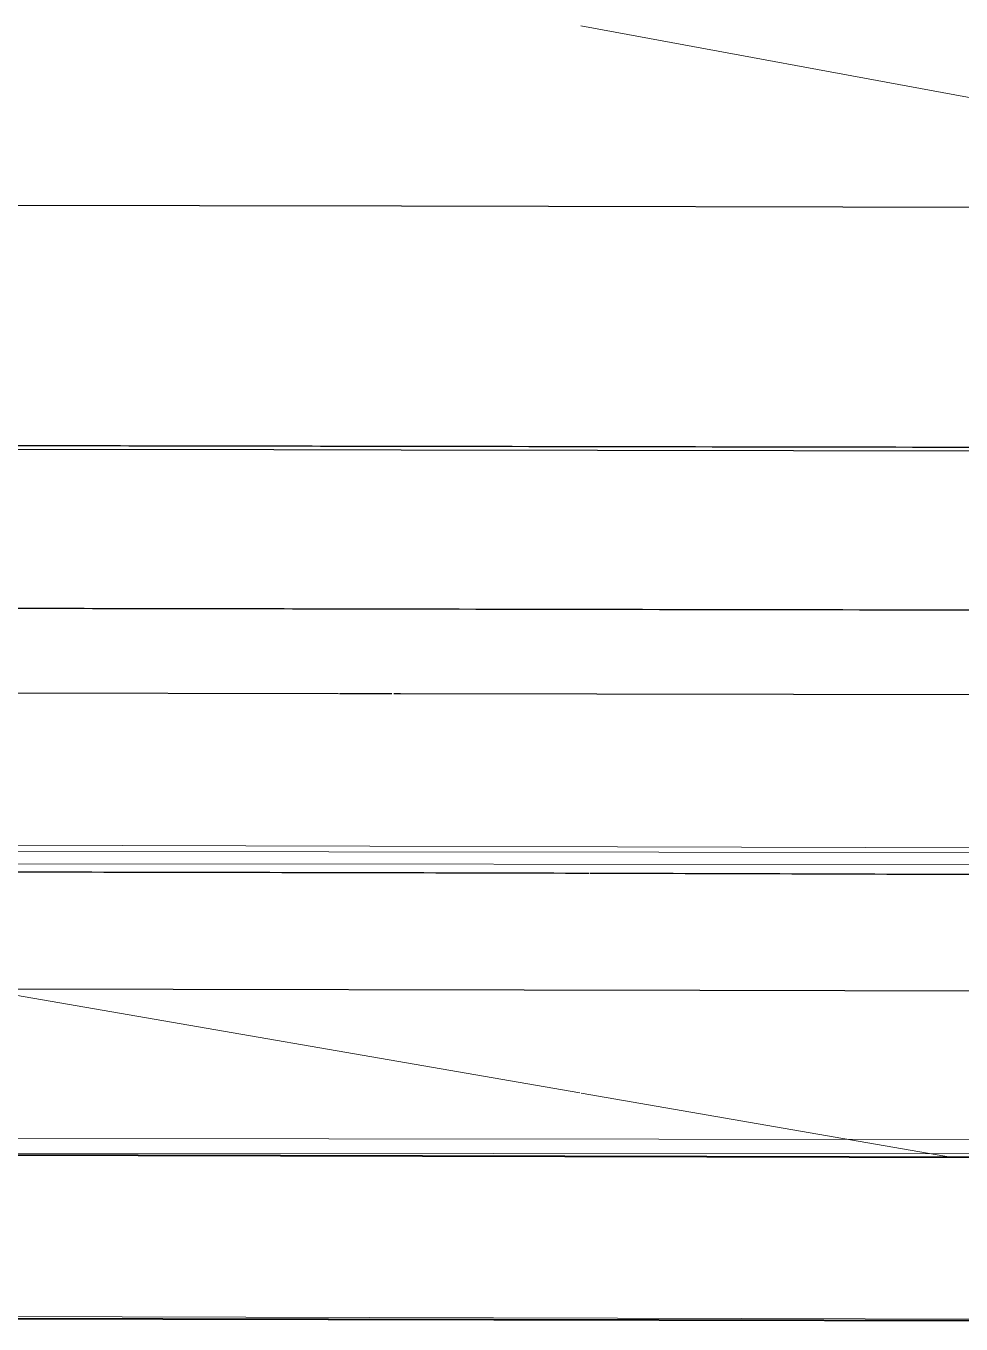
# Model space of a CAD drawing. Header units: metres. Extents: x -1147 to -802, y 5 to 567.
# Drawn here: x -1005.049 to -1003.898, y 509.267 to 510.865 of the extents above; entities that cross this region are included whole.
import ezdxf

# ---------------------------------------------------------------- set-up
doc = ezdxf.new("R2010")
doc.units = ezdxf.units.M
doc.linetypes.add('JacobsDash', pattern=[0.0045, 0.003, -0.0015])
for name, color, linetype, lineweight in [('A-FLOR', 7, 'Continuous', 50), ('A-GENM', 7, 'Continuous', 35), ('S-BEAM', 7, 'Continuous', 50), ('S-BEAM-HDLN', 7, 'JacobsDash', 15)]:
    doc.layers.add(name, color=color, linetype=linetype, lineweight=lineweight)

# ---------------------------------------------------------------- blocks, each defined once
blk = doc.blocks.new('T2DPAA-T2D-PWA-SU-M2D-000002_dwg-40815123-DRG-2873010 - GENERAL ARRANGEMENT PLAN')
at = {"color": 254, "lineweight": 18, "true_color": 0xeaeaea}
for p, q in [((-194.7342, 1045.4486), (-194.6073, 1044.017)), ((-194.6072, 1044.0152), (-194.5662, 1043.5532))]:
    blk.add_line(p, q, dxfattribs=at)
at = {"color": 7, "lineweight": 18, "true_color": 0xf0f0f0}
blk.add_line((-193.3381, 1044.3531), (-193.2488, 1043.2068), dxfattribs=at)
blk = doc.blocks.new('T2DPAA-T2D-PWA-SU-M2D-000100_Survey_rvt-1-DRG-2873010 - GENERAL ARRANGEMENT PLAN')
at = {"color": 254, "lineweight": 18, "true_color": 0xe1e1e1, "rotation": 75.11694444444437}
blk.add_blockref('T2DPAA-T2D-PWA-SU-M2D-000002_dwg-40815123-DRG-2873010 - GENERAL ARRANGEMENT PLAN', (-45.8213, 429.4778), dxfattribs=at)
blk = doc.blocks.new('T2DPAA-T2D-C3S-RW-M2D-100010_dwg-40802999-DRG-2873010 - GENERAL ARRANGEMENT PLAN')
at = {"color": 254, "lineweight": 25, "true_color": 0xd5d5d5}
for p, q in [((24.9589, -632.4951), (24.4122, -630.4232)), ((25.1546, -634.8282), (24.0667, -630.7054)), ((25.05, -632.8405), (24.9589, -632.4952))]:
    blk.add_line(p, q, dxfattribs=at)
at = {"color": 254, "lineweight": 25, "true_color": 0xe1e1e1}
for p, q in [((25.412, -630.4301), (25.7977, -631.8921)), ((25.2303, -630.9176), (25.4677, -631.8173)), ((24.9403, -630.9942), (25.1981, -631.9715)), ((25.4678, -631.8174), (25.5077, -631.9687)), ((25.7977, -631.8921), (26.0498, -632.8474)), ((25.5077, -631.9687), (26.0827, -634.1481)), ((25.1985, -631.9727), (25.2149, -632.0349)), ((25.2155, -632.0371), (25.2176, -632.0452)), ((25.2176, -632.0452), (25.754, -634.0782))]:
    blk.add_line(p, q, dxfattribs=at)
blk = doc.blocks.new('T2DPAA-T2D-PWC-RW-M2D-100010_RoadDesign_rvt-1-DRG-2873010 - GENERAL ARRANGEMENT PLAN')
at = {"color": 254, "lineweight": 18, "true_color": 0xe3e3e3, "rotation": 75.11694444444437}
blk.add_blockref('T2DPAA-T2D-C3S-RW-M2D-100010_dwg-40802999-DRG-2873010 - GENERAL ARRANGEMENT PLAN', (-1722.337, 648.0105), dxfattribs=at)
blk = doc.blocks.new('Top of Pavement - RL A - Top of Pavement - RL A-68818558-DRG-2873010 - GENERAL ARRANGEMENT PLAN')
at = {"layer": 'A-GENM', "color": 9, "lineweight": 25, "true_color": 0xbebebe}
blk.add_open_spline([(110.3333, -4.4877), (110.2974, -4.3517), (110.2057, -4.0041), (110.0581, -3.445), (109.8906, -2.8102), (109.7232, -2.1755), (109.5557, -1.5407), (109.4161, -1.0118), (109.3044, -0.5886), (109.2207, -0.2712), (109.1369, 0.0461), (109.0253, 0.4693), (108.8858, 0.9981), (108.7183, 1.6327), (108.5509, 2.2673), (108.3834, 2.9019), (108.2487, 3.4125), (108.1698, 3.7116), (108.1467, 3.7992)], degree=3, knots=[0.33798706, 0.33798706, 0.33798706, 0.33798706, 0.34090909, 0.34545455, 0.35, 0.35454545, 0.35909091, 0.36363636, 0.36590909, 0.36818182, 0.37045455, 0.37272727, 0.37727273, 0.38181818, 0.38636364, 0.39090909, 0.39545455, 0.39733635, 0.39733635, 0.39733635, 0.39733635], dxfattribs=at)
for points in [[(108.8591, 0.3156), (108.887, 0.2098), (108.9429, -0.0017), (109.0266, -0.3191), (109.1103, -0.6364), (109.1662, -0.848), (109.1941, -0.9538)], [(109.1941, -0.9538), (109.2499, -1.1654), (109.3616, -1.5885), (109.4732, -2.0117), (109.529, -2.2232)]]:
    blk.add_open_spline(points, degree=3, dxfattribs=at)
blk = doc.blocks.new('T2DPAA-T2D-C3S-RS-M3D-100334_rvt-1-DRG-2873010 - GENERAL ARRANGEMENT PLAN')
at = {"layer": 'A-GENM', "color": 9, "lineweight": 25, "true_color": 0xbebebe}
blk.add_open_spline([(-1104.7864, 509.8218), (-1104.8638, 509.822), (-1105.0192, 509.8224), (-1105.3303, 509.8231), (-1105.6418, 509.8235), (-1105.9533, 509.8238), (-1106.2648, 509.824), (-1106.6542, 509.8245), (-1106.9657, 509.8249), (-1107.1214, 509.8251)], degree=3, knots=[0.4447166, 0.4447166, 0.4447166, 0.4447166, 0.5, 0.5555556, 0.6666667, 0.7222222, 0.7777778, 0.8888889, 1, 1, 1, 1], dxfattribs=at)
blk.add_open_spline([(-1102.9163, 509.8158), (-1103.072, 509.8163), (-1103.3835, 509.8173), (-1103.8507, 509.8188), (-1104.318, 509.8203), (-1104.6295, 509.8214), (-1104.7852, 509.8218)], degree=3, dxfattribs=at)
at = {"layer": 'A-GENM', "color": 253, "lineweight": 25, "true_color": 0xa3a3a3, "rotation": 75.11694444444437}
blk.add_blockref('Top of Pavement - RL A - Top of Pavement - RL A-68818558-DRG-2873010 - GENERAL ARRANGEMENT PLAN', (-1134.0578, 404.8616), dxfattribs=at)
blk = doc.blocks.new('03_SFR_ACS_Abutment_BR08_Retaining wall CS - ABUTMENT SOUTH WEST_B08-7985321-DRG-2873010 - GENERAL ARRANGEMENT PLAN')
at = {"layer": 'S-BEAM', "lineweight": 40}
blk.add_line((-1101.9669, 509.4671), (-1107.4122, 509.4791), dxfattribs=at)

msp = doc.modelspace()

# ---------------------------------------------------------------- linework, layer by layer
at = {"layer": 'A-FLOR', "lineweight": 15}
for p, q in [((-1010.746, 509.8708), (-1001.3466, 509.8469)), ((-1010.746, 509.853), (-1001.3472, 509.8457)), ((-1001.3547, 509.8307), (-1010.7461, 509.8378)), ((-1010.7463, 509.5001), (-1001.5237, 509.4926)), ((-1010.7463, 509.4823), (-1001.5327, 509.4746)), ((-1010.7465, 509.2908), (-1001.6362, 509.2676)), ((-1010.7465, 509.2867), (-1001.6364, 509.2672))]:
    msp.add_line(p, q, dxfattribs=at)

# ---------------------------------------------------------------- block references
at = {"lineweight": 5}
for name in ['T2DPAA-T2D-PWC-RW-M2D-100010_RoadDesign_rvt-1-DRG-2873010 - GENERAL ARRANGEMENT PLAN', 'T2DPAA-T2D-C3S-RS-M3D-100334_rvt-1-DRG-2873010 - GENERAL ARRANGEMENT PLAN']:
    msp.add_blockref(name, (100.4304, 0), dxfattribs=at)
at = {"color": 254, "lineweight": 5, "true_color": 0xe1e1e1}
msp.add_blockref('T2DPAA-T2D-PWA-SU-M2D-000100_Survey_rvt-1-DRG-2873010 - GENERAL ARRANGEMENT PLAN', (100.4304, 0), dxfattribs=at)
at = {"layer": 'S-BEAM-HDLN'}
msp.add_blockref('03_SFR_ACS_Abutment_BR08_Retaining wall CS - ABUTMENT SOUTH WEST_B08-7985321-DRG-2873010 - GENERAL ARRANGEMENT PLAN', (100.4304, 0), dxfattribs=at)

doc.saveas('drawing.dxf')
